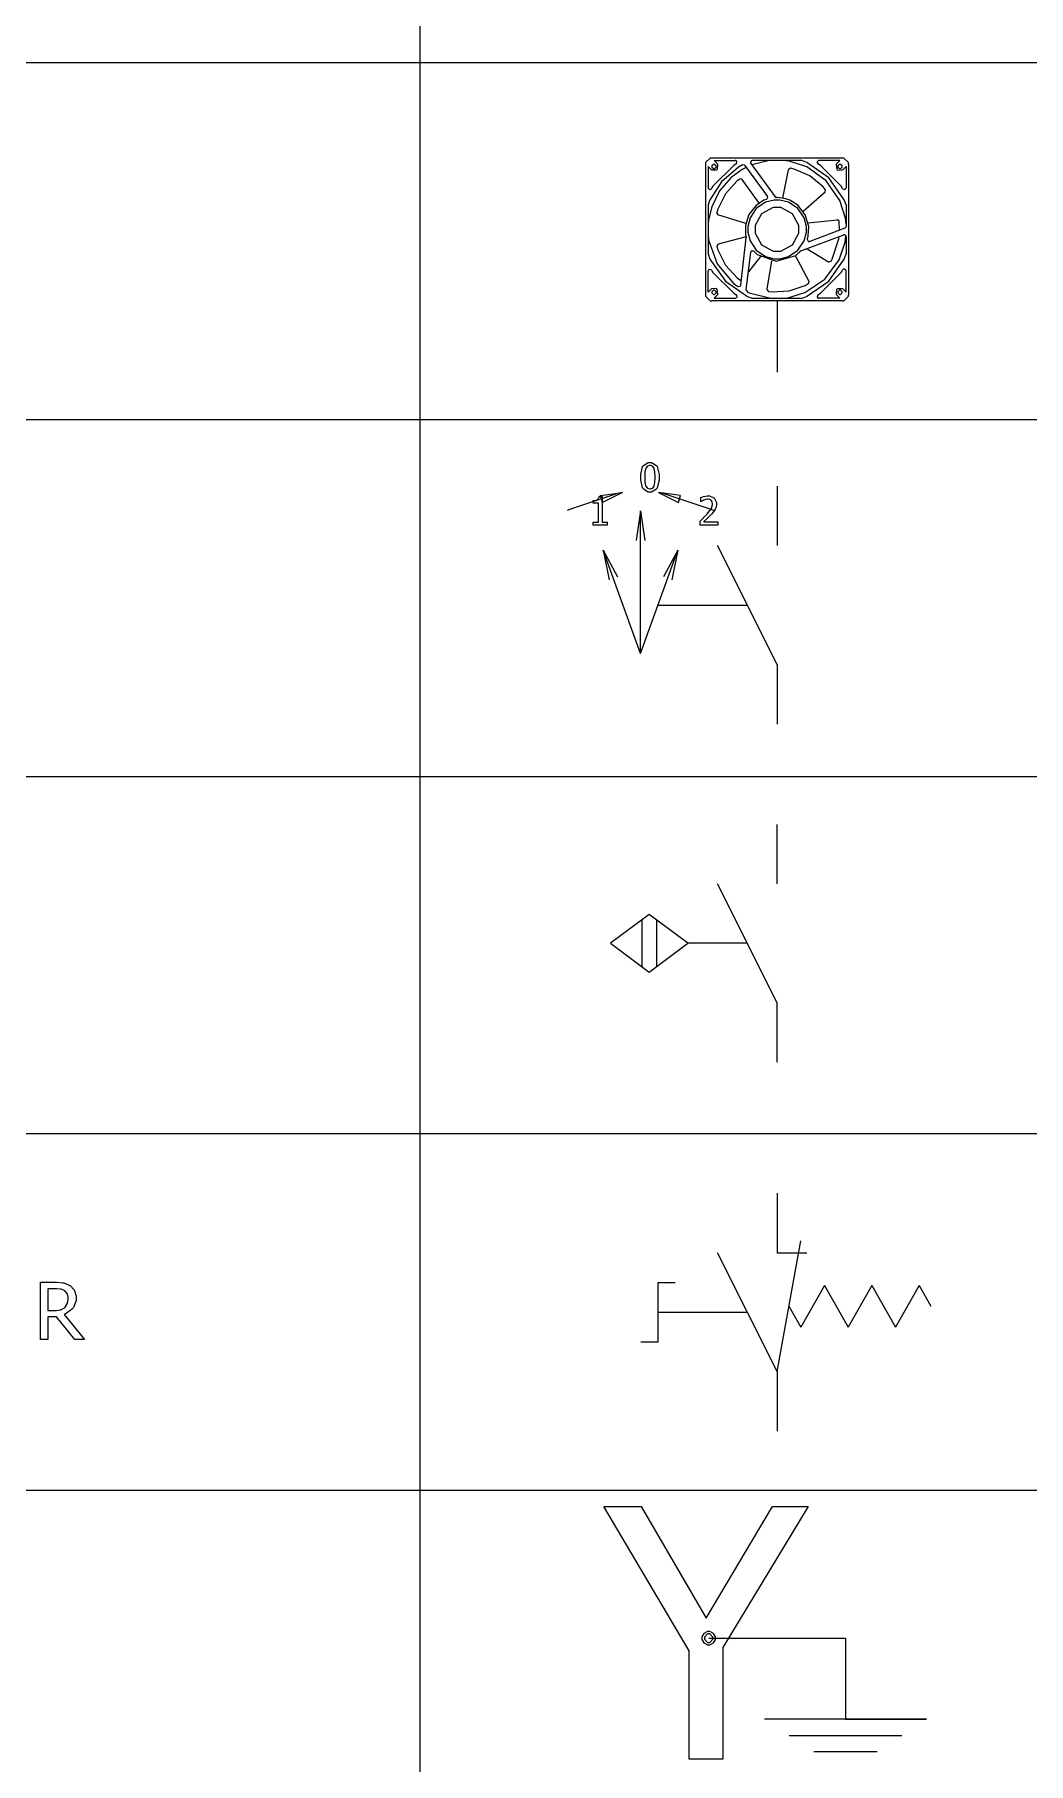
# Model space of a CAD drawing. Header units: millimetres. Extents: x 1974 to 2560, y 1429 to 1567.
# Drawn here: x 2498.89 to 2501.83, y 1517.42 to 1522.53 of the extents above; entities that cross this region are included whole.
import ezdxf

# ---------------------------------------------------------------- set-up
doc = ezdxf.new("R2010")
doc.units = ezdxf.units.MM
doc.layers.add('TEXTO', color=4, linetype='Continuous')

msp = doc.modelspace()

# ---------------------------------------------------------------- linework, layer by layer
at = {"layer": 'TEXTO', "color": 0}
for p, q in [((2500.0328, 1531.9544), (2500.0328, 1515.0586)), ((2507.7976, 1522.4505), (2478.9131, 1522.4505)), ((2500.891, 1522.1687), (2500.8776, 1522.1553)), ((2500.891, 1522.1687), (2500.8776, 1522.1553)), ((2500.8776, 1522.1553), (2500.8776, 1522.1508)), ((2500.8776, 1522.1553), (2500.8776, 1522.1508)), ((2500.8776, 1522.1508), (2500.8776, 1521.7645)), ((2500.8848, 1522.1439), (2500.8848, 1522.0811)), ((2500.8848, 1522.1439), (2500.8937, 1522.1351)), ((2500.8956, 1522.1687), (2500.891, 1522.1687)), ((2500.8956, 1522.1687), (2500.891, 1522.1687)), ((2501.282, 1522.1687), (2500.8956, 1522.1687)), ((2500.9011, 1522.1502), (2500.8964, 1522.1455)), ((2500.9011, 1522.1502), (2500.8964, 1522.1455)), ((2500.8964, 1522.1455), (2500.8964, 1522.1439)), ((2500.8964, 1522.1455), (2500.8964, 1522.1439)), ((2500.8964, 1522.1439), (2500.8964, 1522.1424)), ((2500.8964, 1522.1439), (2500.8964, 1522.1424)), ((2500.8964, 1522.1424), (2500.9011, 1522.1377)), ((2500.8964, 1522.1424), (2500.9011, 1522.1377)), ((2500.9605, 1522.147), (2500.8993, 1522.0859)), ((2500.9027, 1522.1502), (2500.9011, 1522.1502)), ((2500.9027, 1522.1502), (2500.9011, 1522.1502)), ((2500.9027, 1522.1616), (2500.9651, 1522.1616)), ((2500.9027, 1522.1616), (2500.9131, 1522.1513)), ((2500.9042, 1522.1502), (2500.9027, 1522.1502)), ((2500.9042, 1522.1502), (2500.9027, 1522.1502)), ((2500.909, 1522.1455), (2500.9042, 1522.1502)), ((2500.909, 1522.1455), (2500.9042, 1522.1502)), ((2500.9042, 1522.1377), (2500.909, 1522.1424)), ((2500.9042, 1522.1377), (2500.909, 1522.1424)), ((2500.909, 1522.1439), (2500.909, 1522.1455)), ((2500.909, 1522.1439), (2500.909, 1522.1455)), ((2500.909, 1522.1424), (2500.909, 1522.1439)), ((2500.909, 1522.1439), (2500.909, 1522.1439)), ((2500.909, 1522.1424), (2500.909, 1522.1439)), ((2500.909, 1522.1439), (2500.909, 1522.1439)), ((2500.9126, 1522.136), (2500.9139, 1522.15)), ((2500.9139, 1522.15), (2500.9131, 1522.1513)), ((2500.9746, 1522.1423), (2500.9246, 1522.0989)), ((2500.968, 1522.1516), (2500.9605, 1522.147)), ((2500.9661, 1522.1616), (2500.9651, 1522.1616)), ((2500.9693, 1522.1595), (2500.9661, 1522.1616)), ((2500.968, 1522.1516), (2500.9685, 1522.152)), ((2500.9685, 1522.152), (2500.97, 1522.1585)), ((2500.9696, 1522.1591), (2500.9693, 1522.1595)), ((2500.97, 1522.1585), (2500.9696, 1522.1591)), ((2500.9864, 1522.1486), (2500.9746, 1522.1423)), ((2500.987, 1522.149), (2500.9864, 1522.1486)), ((2500.9929, 1522.1475), (2500.987, 1522.149)), ((2500.9933, 1522.147), (2500.9929, 1522.1475)), ((2500.9933, 1522.147), (2501.0603, 1522.0549)), ((2501.0126, 1522.1605), (2501.0099, 1522.1546)), ((2501.0099, 1522.1546), (2501.0101, 1522.1539)), ((2501.0101, 1522.1539), (2501.0101, 1522.1537)), ((2501.0101, 1522.1537), (2501.0108, 1522.1526)), ((2501.0108, 1522.1526), (2501.0108, 1522.1525)), ((2501.0108, 1522.1525), (2501.0829, 1522.0541)), ((2501.0134, 1522.1608), (2501.0126, 1522.1605)), ((2501.0136, 1522.1608), (2501.0134, 1522.1608)), ((2501.0154, 1522.1616), (2501.0136, 1522.1608)), ((2501.0186, 1522.1501), (2501.014, 1522.1482)), ((2501.0156, 1522.1616), (2501.0154, 1522.1616)), ((2501.1619, 1522.1616), (2501.0156, 1522.1616)), ((2501.066, 1522.1612), (2501.0186, 1522.1501)), ((2501.0708, 1522.1616), (2501.066, 1522.1612)), ((2501.1245, 1522.1601), (2501.1067, 1522.1616)), ((2501.1768, 1522.1425), (2501.1245, 1522.1601)), ((2501.1771, 1522.1562), (2501.1619, 1522.1616)), ((2501.2344, 1522.1015), (2501.1768, 1522.1425)), ((2501.242, 1522.1107), (2501.1771, 1522.1562)), ((2501.2111, 1522.1616), (2501.2071, 1522.1575)), ((2501.2071, 1522.1575), (2501.2071, 1522.1562)), ((2501.2071, 1522.1562), (2501.2071, 1522.1551)), ((2501.2071, 1522.1551), (2501.2092, 1522.1519)), ((2501.2092, 1522.1519), (2501.2097, 1522.1516)), ((2501.217, 1522.147), (2501.2097, 1522.1516)), ((2501.2125, 1522.1616), (2501.2111, 1522.1616)), ((2501.2748, 1522.1616), (2501.2125, 1522.1616)), ((2501.2782, 1522.0859), (2501.217, 1522.147)), ((2501.2646, 1522.1513), (2501.2634, 1522.1498)), ((2501.2634, 1522.1498), (2501.266, 1522.1347)), ((2501.2748, 1522.1616), (2501.2646, 1522.1513)), ((2501.2732, 1522.1502), (2501.2685, 1522.1455)), ((2501.2685, 1522.1455), (2501.2685, 1522.1439)), ((2501.2685, 1522.1439), (2501.2685, 1522.1424)), ((2501.2685, 1522.1424), (2501.2732, 1522.1377)), ((2501.2748, 1522.1502), (2501.2732, 1522.1502)), ((2501.2764, 1522.1502), (2501.2748, 1522.1502)), ((2501.281, 1522.1455), (2501.2764, 1522.1502)), ((2501.2764, 1522.1377), (2501.281, 1522.1424)), ((2501.281, 1522.1439), (2501.281, 1522.1455)), ((2501.281, 1522.1424), (2501.281, 1522.1439)), ((2501.281, 1522.1439), (2501.281, 1522.1439)), ((2501.2865, 1522.1687), (2501.282, 1522.1687)), ((2501.2927, 1522.1439), (2501.2839, 1522.1351)), ((2501.2998, 1522.1553), (2501.2865, 1522.1687)), ((2501.2927, 1522.1439), (2501.2927, 1522.0811)), ((2501.2998, 1522.1508), (2501.2998, 1522.1553)), ((2501.2998, 1522.1508), (2501.2998, 1521.7645)), ((2500.9246, 1522.0989), (2500.8893, 1522.0431)), ((2500.8937, 1522.1351), (2500.8948, 1522.1339)), ((2500.8948, 1522.1339), (2500.9102, 1522.1337)), ((2500.9011, 1522.1377), (2500.9027, 1522.1377)), ((2500.9011, 1522.1377), (2500.9027, 1522.1377)), ((2500.9027, 1522.1377), (2500.9042, 1522.1377)), ((2500.9027, 1522.1377), (2500.9042, 1522.1377)), ((2500.9102, 1522.1337), (2500.9115, 1522.1349)), ((2500.9115, 1522.1349), (2500.9126, 1522.136)), ((2500.9535, 1522.1113), (2500.919, 1522.0718)), ((2500.9701, 1522.1004), (2500.9362, 1522.0628)), ((2500.9859, 1522.1351), (2500.9535, 1522.1113)), ((2500.9784, 1522.1065), (2500.9701, 1522.1004)), ((2500.9785, 1522.1066), (2500.9784, 1522.1065)), ((2500.9784, 1522.1065), (2500.9784, 1522.1065)), ((2500.979, 1522.107), (2500.9785, 1522.1066)), ((2500.9785, 1522.1066), (2500.9785, 1522.1066)), ((2500.9854, 1522.106), (2500.979, 1522.107)), ((2500.9859, 1522.1054), (2500.9854, 1522.106)), ((2500.9977, 1522.141), (2500.9859, 1522.1351)), ((2501.0358, 1522.0356), (2500.9859, 1522.1054)), ((2501.1055, 1522.0504), (2501.1226, 1522.1344)), ((2501.1227, 1522.1353), (2501.1226, 1522.1346)), ((2501.1226, 1522.1346), (2501.1226, 1522.1346)), ((2501.1226, 1522.1346), (2501.1226, 1522.1344)), ((2501.1226, 1522.1344), (2501.1226, 1522.1344)), ((2501.1283, 1522.1388), (2501.1227, 1522.1353)), ((2501.129, 1522.1386), (2501.1283, 1522.1388)), ((2501.139, 1522.1364), (2501.129, 1522.1386)), ((2501.1854, 1522.1159), (2501.139, 1522.1364)), ((2501.2248, 1522.084), (2501.1854, 1522.1159)), ((2501.2746, 1522.0433), (2501.2344, 1522.1015)), ((2501.2872, 1522.0457), (2501.242, 1522.1107)), ((2501.266, 1522.1347), (2501.2675, 1522.1337)), ((2501.2675, 1522.1337), (2501.2687, 1522.1328)), ((2501.2687, 1522.1328), (2501.2828, 1522.1341)), ((2501.2732, 1522.1377), (2501.2748, 1522.1377)), ((2501.2748, 1522.1377), (2501.2764, 1522.1377)), ((2501.2828, 1522.1341), (2501.2839, 1522.1351)), ((2500.8848, 1522.0811), (2500.8848, 1522.0798)), ((2500.8848, 1522.0798), (2500.8888, 1522.0758)), ((2500.8893, 1522.0431), (2500.8848, 1522.0304)), ((2500.8888, 1522.0758), (2500.8902, 1522.0758)), ((2500.8902, 1522.0758), (2500.8912, 1522.0758)), ((2500.8912, 1522.0758), (2500.8945, 1522.078)), ((2500.8945, 1522.078), (2500.8948, 1522.0784)), ((2500.8993, 1522.0859), (2500.8948, 1522.0784)), ((2500.919, 1522.0718), (2500.8956, 1522.025)), ((2500.9362, 1522.0628), (2500.9132, 1522.0176)), ((2501.0495, 1522.0438), (2501.027, 1522.029)), ((2501.0577, 1522.0466), (2501.0495, 1522.0438)), ((2501.0802, 1522.0447), (2501.0549, 1522.0379)), ((2501.0577, 1522.0466), (2501.0584, 1522.0469)), ((2501.0584, 1522.0469), (2501.0612, 1522.0528)), ((2501.0603, 1522.0548), (2501.0603, 1522.0549)), ((2501.0609, 1522.0538), (2501.0603, 1522.0548)), ((2501.061, 1522.0535), (2501.0609, 1522.0538)), ((2501.0612, 1522.0528), (2501.061, 1522.0535)), ((2501.0888, 1522.0447), (2501.0802, 1522.0447)), ((2501.0829, 1522.0541), (2501.0831, 1522.0538)), ((2501.0831, 1522.0538), (2501.0863, 1522.0519)), ((2501.0863, 1522.0519), (2501.0874, 1522.0519)), ((2501.0899, 1522.052), (2501.0874, 1522.0519)), ((2501.0972, 1522.0447), (2501.0888, 1522.0447)), ((2501.115, 1522.0482), (2501.0899, 1522.052)), ((2501.1225, 1522.0379), (2501.0972, 1522.0447)), ((2501.1174, 1522.0474), (2501.115, 1522.0482)), ((2501.1261, 1522.0447), (2501.1174, 1522.0474)), ((2501.1501, 1522.0293), (2501.1261, 1522.0447)), ((2501.1659, 1522.0118), (2501.2307, 1522.0686)), ((2501.2313, 1522.076), (2501.2248, 1522.084)), ((2501.2307, 1522.0686), (2501.2312, 1522.069)), ((2501.2312, 1522.069), (2501.2318, 1522.0756)), ((2501.2318, 1522.0756), (2501.2313, 1522.076)), ((2501.2913, 1521.9907), (2501.2746, 1522.0433)), ((2501.2828, 1522.0784), (2501.2782, 1522.0859)), ((2501.2828, 1522.0784), (2501.2832, 1522.0778)), ((2501.2832, 1522.0778), (2501.2895, 1522.0762)), ((2501.2927, 1522.0304), (2501.2872, 1522.0457)), ((2501.2895, 1522.0762), (2501.2902, 1522.0766)), ((2501.2902, 1522.0766), (2501.2905, 1522.0769)), ((2501.2905, 1522.0769), (2501.2927, 1522.0801)), ((2501.2927, 1522.0801), (2501.2927, 1522.0811)), ((2500.8848, 1522.0304), (2500.8848, 1521.8854)), ((2500.8956, 1522.025), (2500.8858, 1521.986)), ((2500.9105, 1522.0077), (2500.9102, 1522.0071)), ((2500.9102, 1522.0071), (2500.9133, 1522.0014)), ((2500.9132, 1522.0176), (2500.9105, 1522.0077)), ((2500.9133, 1522.0014), (2500.914, 1522.0012)), ((2500.9964, 1521.9757), (2500.914, 1522.0012)), ((2501.0057, 1522.0022), (2500.9953, 1521.9696)), ((2501.0088, 1521.9917), (2501.002, 1521.9664)), ((2501.027, 1522.029), (2501.0057, 1522.0022)), ((2501.0274, 1522.0193), (2501.0088, 1521.9917)), ((2501.0431, 1522.0036), (2501.0242, 1521.9693)), ((2501.0549, 1522.0379), (2501.0274, 1522.0193)), ((2501.0773, 1522.0225), (2501.0431, 1522.0036)), ((2501.0888, 1522.0225), (2501.0773, 1522.0225)), ((2501.1001, 1522.0225), (2501.0888, 1522.0225)), ((2501.1345, 1522.0036), (2501.1001, 1522.0225)), ((2501.1501, 1522.0193), (2501.1225, 1522.0379)), ((2501.1534, 1521.9693), (2501.1345, 1522.0036)), ((2501.1723, 1522.001), (2501.1501, 1522.0293)), ((2501.1687, 1521.9917), (2501.1501, 1522.0193)), ((2501.1756, 1521.9664), (2501.1687, 1521.9917)), ((2501.1825, 1521.9663), (2501.1723, 1522.001)), ((2501.2927, 1521.9728), (2501.2913, 1521.9907)), ((2501.2927, 1522.0304), (2501.2927, 1521.9663)), ((2500.8858, 1521.986), (2500.8848, 1521.9728)), ((2500.8848, 1521.9429), (2500.8859, 1521.9274)), ((2500.9953, 1521.9696), (2500.9954, 1521.9427)), ((2500.9954, 1521.9427), (2500.9977, 1521.9343)), ((2501.002, 1521.9664), (2501.002, 1521.9579)), ((2501.002, 1521.9579), (2501.002, 1521.9494)), ((2501.002, 1521.9494), (2501.0088, 1521.9241)), ((2501.0242, 1521.9693), (2501.0242, 1521.9579)), ((2501.0242, 1521.9579), (2501.0242, 1521.9465)), ((2501.0242, 1521.9465), (2501.0431, 1521.9122)), ((2501.1345, 1521.9122), (2501.1534, 1521.9465)), ((2501.1534, 1521.9579), (2501.1534, 1521.9693)), ((2501.1534, 1521.9465), (2501.1534, 1521.9579)), ((2501.1534, 1521.9579), (2501.1534, 1521.9579)), ((2501.2855, 1521.9412), (2501.1578, 1521.8932)), ((2501.1687, 1521.9241), (2501.1756, 1521.9494)), ((2501.1756, 1521.9579), (2501.1756, 1521.9664)), ((2501.1756, 1521.9494), (2501.1756, 1521.9579)), ((2501.1756, 1521.9579), (2501.1756, 1521.9579)), ((2501.1784, 1521.9291), (2501.1811, 1521.9379)), ((2501.1807, 1521.9775), (2501.2666, 1521.9863)), ((2501.1811, 1521.9379), (2501.1825, 1521.9663)), ((2501.2892, 1521.9612), (2501.1854, 1521.9225)), ((2501.2672, 1521.9864), (2501.2666, 1521.9863)), ((2501.2723, 1521.9824), (2501.2672, 1521.9864)), ((2501.2724, 1521.9817), (2501.2723, 1521.9824)), ((2501.2727, 1521.9796), (2501.2724, 1521.9817)), ((2501.2739, 1521.9578), (2501.2727, 1521.9796)), ((2501.2739, 1521.9555), (2501.2739, 1521.9578)), ((2501.2856, 1521.9413), (2501.2855, 1521.9412)), ((2501.2869, 1521.9415), (2501.2856, 1521.9413)), ((2501.2873, 1521.9415), (2501.2869, 1521.9415)), ((2501.2886, 1521.9415), (2501.2873, 1521.9415)), ((2501.2927, 1521.9375), (2501.2886, 1521.9415)), ((2501.2892, 1521.9612), (2501.2897, 1521.9615)), ((2501.2897, 1521.9615), (2501.2927, 1521.9652)), ((2501.2905, 1521.9203), (2501.2923, 1521.9382)), ((2501.2927, 1521.9652), (2501.2927, 1521.9663)), ((2501.2927, 1521.9362), (2501.2927, 1521.9375)), ((2500.8848, 1521.8854), (2500.8902, 1521.8701)), ((2500.8859, 1521.9274), (2500.9115, 1521.8559)), ((2500.9138, 1521.9134), (2500.9105, 1521.9078)), ((2500.9105, 1521.9078), (2500.9107, 1521.907)), ((2500.9107, 1521.907), (2500.9107, 1521.907)), ((2500.9107, 1521.907), (2500.9107, 1521.907)), ((2500.9107, 1521.907), (2500.9107, 1521.907)), ((2500.9107, 1521.907), (2500.9136, 1521.8971)), ((2500.9136, 1521.8971), (2500.9367, 1521.8521)), ((2500.9145, 1521.9137), (2500.9138, 1521.9134)), ((2500.9973, 1521.9357), (2500.9145, 1521.9137)), ((2500.9816, 1521.793), (2500.9978, 1521.9324)), ((2500.9977, 1521.9342), (2500.9977, 1521.9343)), ((2500.9978, 1521.9325), (2500.9977, 1521.9342)), ((2500.9977, 1521.7789), (2501.0113, 1521.8901)), ((2500.9978, 1521.9324), (2500.9978, 1521.9325)), ((2501.0088, 1521.9241), (2501.0274, 1521.8965)), ((2501.0126, 1521.8932), (2501.0113, 1521.8905)), ((2501.0113, 1521.8905), (2501.0113, 1521.8901)), ((2501.0129, 1521.8934), (2501.0126, 1521.8932)), ((2501.0134, 1521.8939), (2501.0129, 1521.8934)), ((2501.02, 1521.8937), (2501.0134, 1521.8939)), ((2501.0206, 1521.8932), (2501.02, 1521.8937)), ((2501.0206, 1521.8932), (2501.0295, 1521.8837)), ((2501.0274, 1521.8965), (2501.0549, 1521.878)), ((2501.0431, 1521.9122), (2501.0773, 1521.8932)), ((2501.0773, 1521.8932), (2501.0888, 1521.8932)), ((2501.0888, 1521.8932), (2501.1001, 1521.8932)), ((2501.1001, 1521.8932), (2501.1345, 1521.9122)), ((2501.1225, 1521.878), (2501.1501, 1521.8965)), ((2501.144, 1521.8806), (2501.1535, 1521.8896)), ((2501.1501, 1521.8965), (2501.1687, 1521.9241)), ((2501.1535, 1521.8896), (2501.1536, 1521.8898)), ((2501.1536, 1521.8898), (2501.1557, 1521.8917)), ((2501.1557, 1521.8917), (2501.1559, 1521.8919)), ((2501.156, 1521.8921), (2501.1559, 1521.8919)), ((2501.1576, 1521.8932), (2501.156, 1521.8921)), ((2501.1578, 1521.8932), (2501.1576, 1521.8932)), ((2501.1784, 1521.9291), (2501.1781, 1521.9285)), ((2501.1781, 1521.9285), (2501.181, 1521.9227)), ((2501.1781, 1521.9008), (2501.2411, 1521.8623)), ((2501.181, 1521.9227), (2501.1818, 1521.9224)), ((2501.1818, 1521.9224), (2501.1821, 1521.9224)), ((2501.1821, 1521.9224), (2501.1851, 1521.9224)), ((2501.1851, 1521.9224), (2501.1854, 1521.9225)), ((2501.2517, 1521.8697), (2501.2719, 1521.93)), ((2501.2719, 1521.93), (2501.2727, 1521.9363)), ((2501.2723, 1521.8678), (2501.2905, 1521.9203)), ((2501.2872, 1521.8701), (2501.2927, 1521.8854)), ((2501.2927, 1521.9362), (2501.2927, 1521.8854)), ((2500.8869, 1521.8389), (2500.8848, 1521.8357)), ((2500.8848, 1521.8357), (2500.8848, 1521.8346)), ((2500.8848, 1521.7718), (2500.8848, 1521.8346)), ((2500.8874, 1521.8391), (2500.8869, 1521.8389)), ((2500.8879, 1521.8395), (2500.8874, 1521.8391)), ((2500.8943, 1521.838), (2500.8879, 1521.8395)), ((2500.8902, 1521.8701), (2500.9359, 1521.8046)), ((2500.8948, 1521.8374), (2500.8943, 1521.838)), ((2500.8948, 1521.8374), (2500.8993, 1521.83)), ((2500.9115, 1521.8559), (2500.9604, 1521.7979)), ((2500.9367, 1521.8521), (2500.9709, 1521.8147)), ((2501.0395, 1521.8778), (2501.0042, 1521.8323)), ((2501.0295, 1521.8837), (2501.0862, 1521.8639)), ((2501.0549, 1521.878), (2501.0802, 1521.8711)), ((2501.0722, 1521.8652), (2501.0589, 1521.7807)), ((2501.0802, 1521.8711), (2501.0888, 1521.8711)), ((2501.0862, 1521.8639), (2501.144, 1521.8806)), ((2501.0888, 1521.8711), (2501.0972, 1521.8711)), ((2501.0972, 1521.8711), (2501.1225, 1521.878)), ((2501.1422, 1521.8804), (2501.1832, 1521.8046)), ((2501.2303, 1521.8104), (2501.2723, 1521.8678)), ((2501.2411, 1521.8623), (2501.2416, 1521.8619)), ((2501.2415, 1521.8046), (2501.2872, 1521.8701)), ((2501.2416, 1521.8619), (2501.248, 1521.8635)), ((2501.248, 1521.8635), (2501.2484, 1521.8641)), ((2501.2484, 1521.8642), (2501.2517, 1521.8697)), ((2501.2484, 1521.8641), (2501.2484, 1521.8642)), ((2501.2484, 1521.8642), (2501.2484, 1521.8642)), ((2501.2484, 1521.8641), (2501.2484, 1521.8641)), ((2501.2782, 1521.83), (2501.2828, 1521.8374)), ((2501.2829, 1521.8378), (2501.2828, 1521.8374)), ((2501.2862, 1521.8399), (2501.2829, 1521.8378)), ((2501.2873, 1521.8399), (2501.2862, 1521.8399)), ((2501.2886, 1521.8399), (2501.2873, 1521.8399)), ((2501.2927, 1521.8359), (2501.2886, 1521.8399)), ((2501.2927, 1521.8346), (2501.2927, 1521.8359)), ((2501.2927, 1521.7718), (2501.2927, 1521.8346)), ((2500.9088, 1521.7831), (2500.8948, 1521.7818)), ((2500.8993, 1521.83), (2500.9605, 1521.7688)), ((2500.91, 1521.7821), (2500.9088, 1521.7831)), ((2500.9359, 1521.8046), (2501.0016, 1521.7591)), ((2500.9604, 1521.7979), (2500.9733, 1521.789)), ((2500.9709, 1521.8147), (2500.9792, 1521.8085)), ((2500.9733, 1521.7892), (2500.9739, 1521.7888)), ((2500.9739, 1521.7888), (2500.9803, 1521.79)), ((2500.9792, 1521.8085), (2500.9795, 1521.8084)), ((2500.9795, 1521.8084), (2500.983, 1521.8076)), ((2500.9803, 1521.79), (2500.9808, 1521.7905)), ((2500.9808, 1521.7905), (2500.9809, 1521.7907)), ((2500.9809, 1521.7907), (2500.9816, 1521.7928)), ((2500.9816, 1521.7928), (2500.9816, 1521.793)), ((2500.983, 1521.8076), (2500.9834, 1521.8076)), ((2501.1242, 1521.7762), (2501.1722, 1521.7923)), ((2501.1712, 1521.7707), (2501.2303, 1521.8104)), ((2501.1722, 1521.7923), (2501.1811, 1521.7974)), ((2501.176, 1521.7591), (2501.2415, 1521.8046)), ((2501.1811, 1521.7974), (2501.1817, 1521.7977)), ((2501.1817, 1521.7977), (2501.1835, 1521.804)), ((2501.1835, 1521.804), (2501.1832, 1521.8046)), ((2501.217, 1521.7688), (2501.2782, 1521.83)), ((2500.8776, 1521.7645), (2500.8776, 1521.76)), ((2500.8776, 1521.7645), (2500.8776, 1521.76)), ((2500.8776, 1521.76), (2500.891, 1521.7466)), ((2500.8776, 1521.76), (2500.891, 1521.7466)), ((2500.8848, 1521.7718), (2500.8937, 1521.7807)), ((2500.891, 1521.7466), (2500.8956, 1521.7466)), ((2500.891, 1521.7466), (2500.8956, 1521.7466)), ((2500.8948, 1521.7818), (2500.8937, 1521.7807)), ((2501.282, 1521.7466), (2500.8956, 1521.7466)), ((2500.9011, 1521.7781), (2500.8964, 1521.7735)), ((2500.9011, 1521.7781), (2500.8964, 1521.7735)), ((2500.9011, 1521.7781), (2500.8964, 1521.7735)), ((2500.8964, 1521.7735), (2500.8964, 1521.7718)), ((2500.8964, 1521.7735), (2500.8964, 1521.7718)), ((2500.8964, 1521.7735), (2500.8964, 1521.7718)), ((2500.8964, 1521.7718), (2500.8964, 1521.7703)), ((2500.8964, 1521.7718), (2500.8964, 1521.7703)), ((2500.8964, 1521.7718), (2500.8964, 1521.7703)), ((2500.8964, 1521.7703), (2500.9011, 1521.7656)), ((2500.8964, 1521.7703), (2500.9011, 1521.7656)), ((2500.8964, 1521.7703), (2500.9011, 1521.7656)), ((2500.9027, 1521.7781), (2500.9011, 1521.7781)), ((2500.9027, 1521.7781), (2500.9011, 1521.7781)), ((2500.9027, 1521.7781), (2500.9011, 1521.7781)), ((2500.9011, 1521.7656), (2500.9027, 1521.7656)), ((2500.9011, 1521.7656), (2500.9027, 1521.7656)), ((2500.9011, 1521.7656), (2500.9027, 1521.7656)), ((2500.9042, 1521.7781), (2500.9027, 1521.7781)), ((2500.9042, 1521.7781), (2500.9027, 1521.7781)), ((2500.9042, 1521.7781), (2500.9027, 1521.7781)), ((2500.9027, 1521.7656), (2500.9042, 1521.7656)), ((2500.9027, 1521.7656), (2500.9042, 1521.7656)), ((2500.9027, 1521.7656), (2500.9042, 1521.7656)), ((2500.9027, 1521.7541), (2500.9131, 1521.7645)), ((2500.9027, 1521.7541), (2500.9651, 1521.7541)), ((2500.909, 1521.7735), (2500.9042, 1521.7781)), ((2500.909, 1521.7735), (2500.9042, 1521.7781)), ((2500.909, 1521.7735), (2500.9042, 1521.7781)), ((2500.9042, 1521.7656), (2500.909, 1521.7703)), ((2500.9042, 1521.7656), (2500.909, 1521.7703)), ((2500.9042, 1521.7656), (2500.909, 1521.7703)), ((2500.909, 1521.7718), (2500.909, 1521.7735)), ((2500.909, 1521.7718), (2500.909, 1521.7735)), ((2500.909, 1521.7718), (2500.909, 1521.7735)), ((2500.909, 1521.7703), (2500.909, 1521.7718)), ((2500.909, 1521.7718), (2500.909, 1521.7718)), ((2500.909, 1521.7703), (2500.909, 1521.7718)), ((2500.909, 1521.7718), (2500.909, 1521.7718)), ((2500.909, 1521.7703), (2500.909, 1521.7718)), ((2500.909, 1521.7718), (2500.909, 1521.7718)), ((2500.9114, 1521.7811), (2500.91, 1521.7821)), ((2500.914, 1521.7659), (2500.9114, 1521.7811)), ((2500.9131, 1521.7645), (2500.914, 1521.7659)), ((2500.9605, 1521.7688), (2500.968, 1521.7641)), ((2500.9651, 1521.7541), (2500.9664, 1521.7541)), ((2500.9664, 1521.7541), (2500.9705, 1521.7582)), ((2500.9684, 1521.7639), (2500.968, 1521.7641)), ((2500.9705, 1521.7607), (2500.9684, 1521.7639)), ((2500.9705, 1521.7596), (2500.9705, 1521.7607)), ((2500.9705, 1521.7582), (2500.9705, 1521.7596)), ((2500.9977, 1521.7789), (2500.9975, 1521.7783)), ((2500.9975, 1521.7783), (2501.0001, 1521.7736)), ((2501.0001, 1521.7736), (2501.0006, 1521.7733)), ((2501.0006, 1521.7733), (2501.0067, 1521.7705)), ((2501.0016, 1521.7591), (2501.017, 1521.7536)), ((2501.0067, 1521.7705), (2501.0708, 1521.7541)), ((2501.1606, 1521.7536), (2501.017, 1521.7536)), ((2501.0589, 1521.7807), (2501.0586, 1521.78)), ((2501.0586, 1521.78), (2501.0625, 1521.7746)), ((2501.0625, 1521.7746), (2501.0634, 1521.7744)), ((2501.0634, 1521.7744), (2501.0634, 1521.7744)), ((2501.0634, 1521.7744), (2501.0634, 1521.7744)), ((2501.0634, 1521.7744), (2501.0634, 1521.7744)), ((2501.0634, 1521.7744), (2501.0735, 1521.7731)), ((2501.0708, 1521.7541), (2501.0775, 1521.7536)), ((2501.0735, 1521.7731), (2501.1242, 1521.7762)), ((2501.0888, 1521.7466), (2501.0888, 1521.5354)), ((2501.1, 1521.7536), (2501.118, 1521.7548)), ((2501.118, 1521.7548), (2501.1712, 1521.7707)), ((2501.1606, 1521.7536), (2501.176, 1521.7591)), ((2501.209, 1521.7638), (2501.2075, 1521.7574)), ((2501.2075, 1521.7574), (2501.2079, 1521.7567)), ((2501.2079, 1521.7567), (2501.2081, 1521.7562)), ((2501.2081, 1521.7562), (2501.2113, 1521.7541)), ((2501.2097, 1521.7641), (2501.209, 1521.7638)), ((2501.2097, 1521.7641), (2501.217, 1521.7688)), ((2501.2113, 1521.7541), (2501.2125, 1521.7541)), ((2501.2748, 1521.7541), (2501.2125, 1521.7541)), ((2501.2648, 1521.7799), (2501.2636, 1521.7658)), ((2501.2636, 1521.7658), (2501.2646, 1521.7645)), ((2501.2748, 1521.7541), (2501.2646, 1521.7645)), ((2501.266, 1521.781), (2501.2648, 1521.7799)), ((2501.2672, 1521.7821), (2501.266, 1521.781)), ((2501.2827, 1521.7819), (2501.2672, 1521.7821)), ((2501.2732, 1521.7781), (2501.2685, 1521.7735)), ((2501.2732, 1521.7781), (2501.2685, 1521.7735)), ((2501.2685, 1521.7735), (2501.2685, 1521.7718)), ((2501.2685, 1521.7735), (2501.2685, 1521.7718)), ((2501.2685, 1521.7718), (2501.2685, 1521.7703)), ((2501.2685, 1521.7718), (2501.2685, 1521.7703)), ((2501.2685, 1521.7703), (2501.2732, 1521.7656)), ((2501.2685, 1521.7703), (2501.2732, 1521.7656)), ((2501.2748, 1521.7781), (2501.2732, 1521.7781)), ((2501.2748, 1521.7781), (2501.2732, 1521.7781)), ((2501.2732, 1521.7656), (2501.2748, 1521.7656)), ((2501.2732, 1521.7656), (2501.2748, 1521.7656)), ((2501.2764, 1521.7781), (2501.2748, 1521.7781)), ((2501.2764, 1521.7781), (2501.2748, 1521.7781)), ((2501.2748, 1521.7656), (2501.2764, 1521.7656)), ((2501.2748, 1521.7656), (2501.2764, 1521.7656)), ((2501.281, 1521.7735), (2501.2764, 1521.7781)), ((2501.281, 1521.7735), (2501.2764, 1521.7781)), ((2501.2764, 1521.7656), (2501.281, 1521.7703)), ((2501.2764, 1521.7656), (2501.281, 1521.7703)), ((2501.281, 1521.7718), (2501.281, 1521.7735)), ((2501.281, 1521.7718), (2501.281, 1521.7735)), ((2501.281, 1521.7703), (2501.281, 1521.7718)), ((2501.281, 1521.7718), (2501.281, 1521.7718)), ((2501.281, 1521.7703), (2501.281, 1521.7718)), ((2501.281, 1521.7718), (2501.281, 1521.7718)), ((2501.282, 1521.7466), (2501.2865, 1521.7466)), ((2501.2839, 1521.7807), (2501.2827, 1521.7819)), ((2501.2927, 1521.7718), (2501.2839, 1521.7807)), ((2501.2865, 1521.7466), (2501.2998, 1521.76)), ((2501.2998, 1521.76), (2501.2998, 1521.7645)), ((2507.7976, 1521.3945), (2478.9131, 1521.3945)), ((2500.6859, 1521.233), (2500.6913, 1521.2563)), ((2500.6859, 1521.2245), (2500.6859, 1521.233)), ((2500.6859, 1521.2168), (2500.6859, 1521.2245)), ((2500.6913, 1521.2563), (2500.6924, 1521.258)), ((2500.6924, 1521.258), (2500.6936, 1521.2598)), ((2500.6936, 1521.2598), (2500.708, 1521.2686)), ((2500.6979, 1521.2383), (2500.6974, 1521.228)), ((2500.6974, 1521.228), (2500.6974, 1521.2245)), ((2500.6974, 1521.2245), (2500.6974, 1521.2208)), ((2500.6974, 1521.2208), (2500.6978, 1521.2108)), ((2500.698, 1521.2394), (2500.6979, 1521.2383)), ((2500.6981, 1521.2406), (2500.698, 1521.2394)), ((2500.7, 1521.2496), (2500.6981, 1521.2406)), ((2500.7003, 1521.2503), (2500.7, 1521.2496)), ((2500.7006, 1521.2511), (2500.7003, 1521.2503)), ((2500.7046, 1521.2567), (2500.7006, 1521.2511)), ((2500.7052, 1521.257), (2500.7046, 1521.2567)), ((2500.7057, 1521.2573), (2500.7052, 1521.257)), ((2500.7109, 1521.2592), (2500.7057, 1521.2573)), ((2500.708, 1521.2686), (2500.7128, 1521.2686)), ((2500.7128, 1521.2592), (2500.7109, 1521.2592)), ((2500.7128, 1521.2686), (2500.7179, 1521.2686)), ((2500.7146, 1521.2592), (2500.7128, 1521.2592)), ((2500.7201, 1521.2573), (2500.7146, 1521.2592)), ((2500.7179, 1521.2686), (2500.7323, 1521.2594)), ((2500.7206, 1521.257), (2500.7201, 1521.2573)), ((2500.7211, 1521.2567), (2500.7206, 1521.257)), ((2500.725, 1521.2512), (2500.7211, 1521.2567)), ((2500.7252, 1521.2504), (2500.725, 1521.2512)), ((2500.7255, 1521.2498), (2500.7252, 1521.2504)), ((2500.7275, 1521.2408), (2500.7255, 1521.2498)), ((2500.7277, 1521.2398), (2500.7275, 1521.2408)), ((2500.7278, 1521.2387), (2500.7277, 1521.2398)), ((2500.7283, 1521.2285), (2500.7278, 1521.2387)), ((2500.7278, 1521.2106), (2500.7283, 1521.2211)), ((2500.7283, 1521.2247), (2500.7283, 1521.2285)), ((2500.7283, 1521.2211), (2500.7283, 1521.2247)), ((2500.7323, 1521.2594), (2500.7333, 1521.2576)), ((2500.7333, 1521.2576), (2500.7344, 1521.2559)), ((2500.7344, 1521.2559), (2500.7399, 1521.2325)), ((2500.7399, 1521.2325), (2500.7399, 1521.2247)), ((2500.7399, 1521.2247), (2500.7399, 1521.2163)), ((2500.7399, 1521.2247), (2500.7399, 1521.2247)), ((2500.6174, 1521.1761), (2500.4814, 1521.1314)), ((2500.5663, 1521.1702), (2500.6315, 1521.1792)), ((2500.5663, 1521.1702), (2500.6315, 1521.1792)), ((2500.5727, 1521.1495), (2500.5663, 1521.1702)), ((2500.5663, 1521.1702), (2500.5663, 1521.1702)), ((2500.5727, 1521.1495), (2500.5663, 1521.1702)), ((2500.5663, 1521.1702), (2500.5663, 1521.1702)), ((2500.6315, 1521.1792), (2500.5727, 1521.1495)), ((2500.6315, 1521.1792), (2500.5727, 1521.1495)), ((2500.6315, 1521.1792), (2500.6174, 1521.1761)), ((2500.6315, 1521.1792), (2500.6315, 1521.1792)), ((2500.6315, 1521.1792), (2500.6315, 1521.1792)), ((2500.6315, 1521.1792), (2500.6315, 1521.1792)), ((2500.6315, 1521.1792), (2500.6315, 1521.1792)), ((2500.6315, 1521.1792), (2500.6315, 1521.1792)), ((2500.6315, 1521.1792), (2500.6315, 1521.1792)), ((2500.6913, 1521.1933), (2500.6859, 1521.2168)), ((2500.6924, 1521.1915), (2500.6913, 1521.1933)), ((2500.6934, 1521.1897), (2500.6924, 1521.1915)), ((2500.7077, 1521.1806), (2500.6934, 1521.1897)), ((2500.6978, 1521.2108), (2500.6979, 1521.2097)), ((2500.6979, 1521.2097), (2500.698, 1521.2087)), ((2500.698, 1521.2087), (2500.7, 1521.1999)), ((2500.7, 1521.1999), (2500.7003, 1521.199)), ((2500.7003, 1521.199), (2500.7005, 1521.1984)), ((2500.7005, 1521.1984), (2500.7044, 1521.1928)), ((2500.7044, 1521.1928), (2500.705, 1521.1923)), ((2500.705, 1521.1923), (2500.7054, 1521.192)), ((2500.7054, 1521.192), (2500.711, 1521.19)), ((2500.7128, 1521.1806), (2500.7077, 1521.1806)), ((2500.711, 1521.19), (2500.7128, 1521.19)), ((2500.7128, 1521.19), (2500.7148, 1521.19)), ((2500.7176, 1521.1806), (2500.7128, 1521.1806)), ((2500.7148, 1521.19), (2500.72, 1521.192)), ((2500.7321, 1521.1895), (2500.7176, 1521.1806)), ((2500.72, 1521.192), (2500.7206, 1521.1923)), ((2500.7206, 1521.1923), (2500.7211, 1521.1926)), ((2500.7211, 1521.1926), (2500.7251, 1521.1983)), ((2500.7251, 1521.1983), (2500.7253, 1521.199)), ((2500.7253, 1521.199), (2500.7255, 1521.1997)), ((2500.7253, 1521.199), (2500.7253, 1521.199)), ((2500.7255, 1521.1997), (2500.7275, 1521.2085)), ((2500.7275, 1521.2085), (2500.7277, 1521.2095)), ((2500.7277, 1521.2095), (2500.7278, 1521.2106)), ((2500.7333, 1521.1913), (2500.7321, 1521.1895)), ((2500.7344, 1521.1931), (2500.7333, 1521.1913)), ((2500.7399, 1521.2163), (2500.7344, 1521.1931)), ((2500.8035, 1521.1702), (2500.7383, 1521.1792)), ((2500.7383, 1521.1792), (2500.7383, 1521.1792)), ((2500.7383, 1521.1792), (2500.7383, 1521.1792)), ((2500.7383, 1521.1792), (2500.7383, 1521.1792)), ((2500.7383, 1521.1792), (2500.797, 1521.1495)), ((2500.8035, 1521.1702), (2500.7383, 1521.1792)), ((2500.7383, 1521.1792), (2500.7383, 1521.1792)), ((2500.7383, 1521.1792), (2500.7383, 1521.1792)), ((2500.7383, 1521.1792), (2500.7383, 1521.1792)), ((2500.7383, 1521.1792), (2500.797, 1521.1495)), ((2500.7522, 1521.1761), (2500.7383, 1521.1792)), ((2500.8882, 1521.1314), (2500.7522, 1521.1761)), ((2500.797, 1521.1495), (2500.8035, 1521.1702)), ((2500.797, 1521.1495), (2500.8035, 1521.1702)), ((2500.8035, 1521.1702), (2500.8035, 1521.1702)), ((2500.8035, 1521.1702), (2500.8035, 1521.1702)), ((2501.0888, 1521.1983), (2501.0888, 1521.0223)), ((2500.4814, 1521.1314), (2500.4683, 1521.1258)), ((2500.545, 1521.1483), (2500.545, 1521.1561)), ((2500.545, 1521.1561), (2500.5482, 1521.1561)), ((2500.5604, 1521.1483), (2500.545, 1521.1483)), ((2500.5482, 1521.1561), (2500.5571, 1521.1581)), ((2500.5571, 1521.1581), (2500.5578, 1521.1585)), ((2500.5578, 1521.1585), (2500.5585, 1521.159)), ((2500.5585, 1521.159), (2500.5624, 1521.1667)), ((2500.5604, 1521.0917), (2500.5604, 1521.1483)), ((2500.5624, 1521.1667), (2500.5625, 1521.1678)), ((2500.5625, 1521.1678), (2500.5712, 1521.1678)), ((2500.5712, 1521.1678), (2500.5712, 1521.0917)), ((2500.5727, 1521.1495), (2500.5727, 1521.1495)), ((2500.5727, 1521.1495), (2500.5727, 1521.1495)), ((2500.6849, 1521.1253), (2500.6718, 1521.0372)), ((2500.6849, 1521.1253), (2500.698, 1521.0372)), ((2500.6849, 1520.7029), (2500.6849, 1521.1253)), ((2500.797, 1521.1495), (2500.797, 1521.1495)), ((2500.797, 1521.1495), (2500.797, 1521.1495)), ((2500.8629, 1521.1642), (2500.8635, 1521.1645)), ((2500.8629, 1521.1521), (2500.8629, 1521.1642)), ((2500.8636, 1521.1521), (2500.8629, 1521.1521)), ((2500.8635, 1521.1645), (2500.8717, 1521.1674)), ((2500.8638, 1521.1524), (2500.8636, 1521.1521)), ((2500.8668, 1521.1543), (2500.8638, 1521.1524)), ((2500.8672, 1521.1545), (2500.8668, 1521.1543)), ((2500.8674, 1521.1548), (2500.8672, 1521.1545)), ((2500.8713, 1521.1567), (2500.8674, 1521.1548)), ((2500.8717, 1521.1569), (2500.8713, 1521.1567)), ((2500.8717, 1521.1674), (2500.8727, 1521.1676)), ((2500.8722, 1521.157), (2500.8717, 1521.1569)), ((2500.8771, 1521.1586), (2500.8722, 1521.157)), ((2500.8727, 1521.1676), (2500.8737, 1521.1679)), ((2500.8737, 1521.1679), (2500.8818, 1521.1692)), ((2500.8776, 1521.1587), (2500.8771, 1521.1586)), ((2500.8781, 1521.1589), (2500.8776, 1521.1587)), ((2500.8822, 1521.1595), (2500.8781, 1521.1589)), ((2500.8818, 1521.1692), (2500.8846, 1521.1692)), ((2500.8838, 1521.1595), (2500.8822, 1521.1595)), ((2500.8831, 1521.1172), (2500.8941, 1521.1312)), ((2500.885, 1521.1595), (2500.8838, 1521.1595)), ((2500.8846, 1521.1692), (2500.8892, 1521.1692)), ((2500.889, 1521.1589), (2500.885, 1521.1595)), ((2500.9014, 1521.1258), (2500.8882, 1521.1314)), ((2500.8895, 1521.1587), (2500.889, 1521.1589)), ((2500.8892, 1521.1692), (2500.9019, 1521.1641)), ((2500.8899, 1521.1586), (2500.8895, 1521.1587)), ((2500.8937, 1521.1564), (2500.8899, 1521.1586)), ((2500.8941, 1521.1561), (2500.8937, 1521.1564)), ((2500.8943, 1521.1558), (2500.8941, 1521.1561)), ((2500.8941, 1521.1312), (2500.8948, 1521.1323)), ((2500.8969, 1521.1521), (2500.8943, 1521.1558)), ((2500.8999, 1521.1212), (2500.8946, 1521.1153)), ((2500.8948, 1521.1323), (2500.8953, 1521.1333)), ((2500.8953, 1521.1333), (2500.8982, 1521.1425)), ((2500.8971, 1521.1517), (2500.8969, 1521.1521)), ((2500.8972, 1521.1513), (2500.8971, 1521.1517)), ((2500.8982, 1521.147), (2500.8972, 1521.1513)), ((2500.8982, 1521.1455), (2500.8982, 1521.147)), ((2500.8982, 1521.1425), (2500.8982, 1521.1455)), ((2500.9003, 1521.1218), (2500.8999, 1521.1212)), ((2500.9009, 1521.1225), (2500.9003, 1521.1218)), ((2500.905, 1521.1286), (2500.9009, 1521.1225)), ((2500.9019, 1521.1641), (2500.9031, 1521.1631)), ((2500.9031, 1521.1631), (2500.9041, 1521.1621)), ((2500.9041, 1521.1621), (2500.9098, 1521.1502)), ((2500.9054, 1521.1292), (2500.905, 1521.1286)), ((2500.9057, 1521.1298), (2500.9054, 1521.1292)), ((2500.9084, 1521.1363), (2500.9057, 1521.1298)), ((2500.9086, 1521.1369), (2500.9084, 1521.1363)), ((2500.9088, 1521.1376), (2500.9086, 1521.1369)), ((2500.9098, 1521.1438), (2500.9088, 1521.1376)), ((2500.9098, 1521.1502), (2500.9098, 1521.1461)), ((2500.9098, 1521.1461), (2500.9098, 1521.1438)), ((2500.545, 1521.0831), (2500.545, 1521.0917)), ((2500.545, 1521.0917), (2500.5604, 1521.0917)), ((2500.5861, 1521.0831), (2500.545, 1521.0831)), ((2500.5712, 1521.0917), (2500.5861, 1521.0917)), ((2500.5861, 1521.0917), (2500.5861, 1521.0831)), ((2500.5861, 1521.0917), (2500.5861, 1521.0917)), ((2500.8612, 1521.0949), (2500.862, 1521.0959)), ((2500.8612, 1521.0831), (2500.8612, 1521.0949)), ((2500.9133, 1521.0831), (2500.8612, 1521.0831)), ((2500.862, 1521.0959), (2500.871, 1521.1043)), ((2500.871, 1521.1043), (2500.8718, 1521.1051)), ((2500.8718, 1521.1051), (2500.8726, 1521.106)), ((2500.8724, 1521.0935), (2500.8718, 1521.0928)), ((2500.8718, 1521.0928), (2500.9133, 1521.0928)), ((2500.881, 1521.1017), (2500.8724, 1521.0935)), ((2500.8726, 1521.106), (2500.8807, 1521.1145)), ((2500.8807, 1521.1145), (2500.8815, 1521.1153)), ((2500.8822, 1521.1027), (2500.881, 1521.1017)), ((2500.8815, 1521.1153), (2500.8831, 1521.1172)), ((2500.8833, 1521.1038), (2500.8822, 1521.1027)), ((2500.8931, 1521.1138), (2500.8833, 1521.1038)), ((2500.8941, 1521.1146), (2500.8931, 1521.1138)), ((2500.8946, 1521.1153), (2500.8941, 1521.1146)), ((2500.9133, 1521.0928), (2500.9133, 1521.0831)), ((2500.9133, 1521.0928), (2500.9133, 1521.0928)), ((2501.0888, 1520.6703), (2500.9128, 1521.0223)), ((2500.6849, 1520.7029), (2500.5742, 1521.0086)), ((2500.5742, 1521.0086), (2500.592, 1520.9214)), ((2500.5742, 1521.0086), (2500.6165, 1520.9302)), ((2500.6849, 1520.7029), (2500.7956, 1521.0086)), ((2500.7956, 1521.0086), (2500.7533, 1520.9302)), ((2500.7956, 1521.0086), (2500.7778, 1520.9214)), ((2500.7368, 1520.8463), (2501.0008, 1520.8463)), ((2501.0888, 1520.6703), (2501.0888, 1520.4943)), ((2507.7976, 1520.3385), (2478.9131, 1520.3385)), ((2501.0888, 1520.0218), (2501.0888, 1520.1977)), ((2501.0888, 1519.6698), (2500.9128, 1520.0218)), ((2500.7107, 1519.9313), (2500.5967, 1519.8458)), ((2500.6893, 1519.9152), (2500.6893, 1519.7762)), ((2500.8248, 1519.8458), (2500.7107, 1519.9313)), ((2500.7321, 1519.9152), (2500.7321, 1519.7762)), ((2500.5967, 1519.8458), (2500.7107, 1519.7602)), ((2500.7107, 1519.7602), (2500.8248, 1519.8458)), ((2501.0008, 1519.8458), (2500.8248, 1519.8458)), ((2501.0888, 1519.4938), (2501.0888, 1519.6698)), ((2507.7976, 1519.2826), (2478.9131, 1519.2826)), ((2501.0888, 1519.1065), (2501.0888, 1518.9306)), ((2501.0888, 1518.5786), (2500.9128, 1518.9306)), ((2501.0888, 1518.5786), (2501.1592, 1518.9658)), ((2501.0888, 1518.9306), (2501.1768, 1518.9306)), ((2498.9102, 1518.6741), (2498.9102, 1518.843)), ((2498.9102, 1518.843), (2498.9538, 1518.843)), ((2498.9548, 1518.8236), (2498.9326, 1518.8236)), ((2498.9326, 1518.8236), (2498.9326, 1518.7599)), ((2498.9538, 1518.843), (2498.9598, 1518.843)), ((2498.9585, 1518.8236), (2498.9548, 1518.8236)), ((2498.9696, 1518.8227), (2498.9585, 1518.8236)), ((2498.9598, 1518.843), (2498.9764, 1518.8416)), ((2498.9707, 1518.8224), (2498.9696, 1518.8227)), ((2498.9717, 1518.8222), (2498.9707, 1518.8224)), ((2498.9809, 1518.8184), (2498.9717, 1518.8222)), ((2498.9764, 1518.8416), (2498.978, 1518.8413)), ((2498.978, 1518.8413), (2498.9797, 1518.8411)), ((2498.9797, 1518.8411), (2498.9952, 1518.8349)), ((2498.9817, 1518.8178), (2498.9809, 1518.8184)), ((2498.9826, 1518.8173), (2498.9817, 1518.8178)), ((2498.9893, 1518.8095), (2498.9826, 1518.8173)), ((2498.9952, 1518.8349), (2498.9968, 1518.8339)), ((2498.9968, 1518.8339), (2498.9982, 1518.8331)), ((2498.9982, 1518.8331), (2499.0099, 1518.8209)), ((2499.0099, 1518.8209), (2499.0107, 1518.8194)), ((2499.0107, 1518.8194), (2499.0116, 1518.8179)), ((2499.0116, 1518.8179), (2499.0158, 1518.8023)), ((2500.7368, 1518.6666), (2500.7368, 1518.8426)), ((2500.7368, 1518.8426), (2500.7871, 1518.8426)), ((2501.2289, 1518.8336), (2501.159, 1518.7107)), ((2501.2289, 1518.8336), (2501.299, 1518.7107)), ((2501.3689, 1518.8336), (2501.299, 1518.7107)), ((2501.3689, 1518.8336), (2501.4389, 1518.7107)), ((2501.5089, 1518.8336), (2501.4389, 1518.7107)), ((2501.5089, 1518.8336), (2501.5439, 1518.7722)), ((2498.9711, 1518.7618), (2498.9819, 1518.7678)), ((2498.9819, 1518.7678), (2498.9829, 1518.7687)), ((2498.9829, 1518.7687), (2498.9836, 1518.7695)), ((2498.9836, 1518.7695), (2498.9897, 1518.7789)), ((2498.9898, 1518.8085), (2498.9893, 1518.8095)), ((2498.9897, 1518.7789), (2498.9901, 1518.78)), ((2498.9902, 1518.8077), (2498.9898, 1518.8085)), ((2498.9901, 1518.78), (2498.9904, 1518.7811)), ((2498.9924, 1518.7987), (2498.9902, 1518.8077)), ((2498.9904, 1518.7811), (2498.9924, 1518.7919)), ((2498.9924, 1518.7954), (2498.9924, 1518.7987)), ((2498.9924, 1518.7919), (2498.9924, 1518.7954)), ((2498.9924, 1518.7954), (2498.9924, 1518.7954)), ((2499.0064, 1518.766), (2499.0049, 1518.764)), ((2499.008, 1518.7682), (2499.0064, 1518.766)), ((2499.0158, 1518.7893), (2499.008, 1518.7682)), ((2499.0158, 1518.8023), (2499.0158, 1518.7971)), ((2499.0158, 1518.7971), (2499.0158, 1518.7893)), ((2501.124, 1518.7722), (2501.159, 1518.7107)), ((2498.9326, 1518.7599), (2498.9524, 1518.7599)), ((2498.9583, 1518.7412), (2498.9326, 1518.7412)), ((2498.9326, 1518.7412), (2498.9326, 1518.6741)), ((2498.9524, 1518.7599), (2498.9567, 1518.7599)), ((2498.9567, 1518.7599), (2498.9684, 1518.7614)), ((2499.0118, 1518.6741), (2498.9583, 1518.7412)), ((2498.9684, 1518.7614), (2498.9698, 1518.7616)), ((2498.9698, 1518.7616), (2498.9711, 1518.7618)), ((2498.9835, 1518.7486), (2498.9809, 1518.7475)), ((2498.9809, 1518.7475), (2499.041, 1518.6741)), ((2498.9809, 1518.7475), (2498.9809, 1518.7475)), ((2499.0049, 1518.764), (2498.9835, 1518.7486)), ((2500.7368, 1518.7546), (2501.0008, 1518.7546)), ((2498.9326, 1518.6741), (2498.9102, 1518.6741)), ((2499.041, 1518.6741), (2499.0118, 1518.6741)), ((2500.6864, 1518.6666), (2500.7368, 1518.6666)), ((2501.0888, 1518.5786), (2501.0888, 1518.4026)), ((2507.7976, 1518.2266), (2478.9131, 1518.2266)), ((2500.8289, 1517.7523), (2500.5765, 1518.1793)), ((2500.5765, 1518.1793), (2500.6869, 1518.1793)), ((2500.6869, 1518.1793), (2500.8795, 1517.8496)), ((2500.8795, 1517.8496), (2501.0752, 1518.1793)), ((2501.1805, 1518.1793), (2500.9282, 1517.7629)), ((2501.0752, 1518.1793), (2501.1805, 1518.1793)), ((2501.0752, 1518.1793), (2501.0752, 1518.1793)), ((2500.8723, 1517.8043), (2500.8665, 1517.7938)), ((2500.8723, 1517.8043), (2500.8665, 1517.7938)), ((2500.8723, 1517.8043), (2500.8665, 1517.7938)), ((2500.8665, 1517.7938), (2500.8665, 1517.7902)), ((2500.8665, 1517.7938), (2500.8665, 1517.7902)), ((2500.8665, 1517.7938), (2500.8665, 1517.7902)), ((2500.883, 1517.8102), (2500.8723, 1517.8043)), ((2500.883, 1517.8102), (2500.8723, 1517.8043)), ((2500.883, 1517.8102), (2500.8723, 1517.8043)), ((2500.8834, 1517.8027), (2500.8741, 1517.7934)), ((2500.8834, 1517.8027), (2500.8741, 1517.7934)), ((2500.8834, 1517.8027), (2500.8741, 1517.7934)), ((2500.8834, 1517.8027), (2500.8741, 1517.7934)), ((2500.8834, 1517.8027), (2500.8741, 1517.7934)), ((2500.8834, 1517.8027), (2500.8741, 1517.7934)), ((2500.8834, 1517.8027), (2500.8741, 1517.7934)), ((2500.8866, 1517.8102), (2500.883, 1517.8102)), ((2500.8866, 1517.8102), (2500.883, 1517.8102)), ((2500.8866, 1517.8102), (2500.883, 1517.8102)), ((2500.8866, 1517.8027), (2500.8834, 1517.8027)), ((2500.8866, 1517.8027), (2500.8834, 1517.8027)), ((2500.8866, 1517.8027), (2500.8834, 1517.8027)), ((2500.8866, 1517.8027), (2500.8834, 1517.8027)), ((2500.8866, 1517.8027), (2500.8834, 1517.8027)), ((2500.8866, 1517.8027), (2500.8834, 1517.8027)), ((2500.8866, 1517.8027), (2500.8834, 1517.8027)), ((2500.89, 1517.8102), (2500.8866, 1517.8102)), ((2500.89, 1517.8102), (2500.8866, 1517.8102)), ((2500.89, 1517.8102), (2500.8866, 1517.8102)), ((2500.8897, 1517.8027), (2500.8866, 1517.8027)), ((2500.8897, 1517.8027), (2500.8866, 1517.8027)), ((2500.8897, 1517.8027), (2500.8866, 1517.8027)), ((2500.8897, 1517.8027), (2500.8866, 1517.8027)), ((2500.8897, 1517.8027), (2500.8866, 1517.8027)), ((2500.8897, 1517.8027), (2500.8866, 1517.8027)), ((2500.8897, 1517.8027), (2500.8866, 1517.8027)), ((2500.899, 1517.7934), (2500.8897, 1517.8027)), ((2500.899, 1517.7934), (2500.8897, 1517.8027)), ((2500.899, 1517.7934), (2500.8897, 1517.8027)), ((2500.899, 1517.7934), (2500.8897, 1517.8027)), ((2500.899, 1517.7934), (2500.8897, 1517.8027)), ((2500.899, 1517.7934), (2500.8897, 1517.8027)), ((2500.899, 1517.7934), (2500.8897, 1517.8027)), ((2500.9007, 1517.8043), (2500.89, 1517.8102)), ((2500.9007, 1517.8043), (2500.89, 1517.8102)), ((2500.9007, 1517.8043), (2500.89, 1517.8102)), ((2500.9066, 1517.7938), (2500.9007, 1517.8043)), ((2500.9066, 1517.7938), (2500.9007, 1517.8043)), ((2500.9066, 1517.7938), (2500.9007, 1517.8043)), ((2500.9066, 1517.7902), (2500.9066, 1517.7938)), ((2500.9066, 1517.7902), (2500.9066, 1517.7938)), ((2500.9066, 1517.7902), (2500.9066, 1517.7938)), ((2500.8289, 1517.4323), (2500.8289, 1517.7523)), ((2500.8665, 1517.7902), (2500.8665, 1517.7867)), ((2500.8665, 1517.7902), (2500.8665, 1517.7867)), ((2500.8665, 1517.7902), (2500.8665, 1517.7867)), ((2500.8665, 1517.7867), (2500.8723, 1517.776)), ((2500.8665, 1517.7867), (2500.8723, 1517.776)), ((2500.8665, 1517.7867), (2500.8723, 1517.776)), ((2500.8723, 1517.776), (2500.883, 1517.7701)), ((2500.8723, 1517.776), (2500.883, 1517.7701)), ((2500.8723, 1517.776), (2500.883, 1517.7701)), ((2500.8741, 1517.7934), (2500.8741, 1517.7902)), ((2500.8741, 1517.7934), (2500.8741, 1517.7902)), ((2500.8741, 1517.7934), (2500.8741, 1517.7902)), ((2500.8741, 1517.7934), (2500.8741, 1517.7902)), ((2500.8741, 1517.7934), (2500.8741, 1517.7902)), ((2500.8741, 1517.7934), (2500.8741, 1517.7902)), ((2500.8741, 1517.7934), (2500.8741, 1517.7902)), ((2500.8741, 1517.7902), (2500.8741, 1517.7871)), ((2500.8741, 1517.7902), (2500.8741, 1517.7871)), ((2500.8741, 1517.7902), (2500.8741, 1517.7871)), ((2500.8741, 1517.7902), (2500.8741, 1517.7871)), ((2500.8741, 1517.7902), (2500.8741, 1517.7871)), ((2500.8741, 1517.7902), (2500.8741, 1517.7871)), ((2500.8741, 1517.7902), (2500.8741, 1517.7871)), ((2500.8741, 1517.7871), (2500.8834, 1517.7776)), ((2500.8741, 1517.7871), (2500.8834, 1517.7776)), ((2500.8741, 1517.7871), (2500.8834, 1517.7776)), ((2500.8741, 1517.7871), (2500.8834, 1517.7776)), ((2500.8741, 1517.7871), (2500.8834, 1517.7776)), ((2500.8741, 1517.7871), (2500.8834, 1517.7776)), ((2500.8741, 1517.7871), (2500.8834, 1517.7776)), ((2500.883, 1517.7701), (2500.8866, 1517.7701)), ((2500.883, 1517.7701), (2500.8866, 1517.7701)), ((2500.883, 1517.7701), (2500.8866, 1517.7701)), ((2500.8834, 1517.7776), (2500.8866, 1517.7776)), ((2500.8834, 1517.7776), (2500.8866, 1517.7776)), ((2500.8834, 1517.7776), (2500.8866, 1517.7776)), ((2500.8834, 1517.7776), (2500.8866, 1517.7776)), ((2500.8834, 1517.7776), (2500.8866, 1517.7776)), ((2500.8834, 1517.7776), (2500.8866, 1517.7776)), ((2500.8834, 1517.7776), (2500.8866, 1517.7776)), ((2500.8866, 1517.7902), (2501.291, 1517.7902)), ((2500.8866, 1517.7776), (2500.8897, 1517.7776)), ((2500.8866, 1517.7776), (2500.8897, 1517.7776)), ((2500.8866, 1517.7776), (2500.8897, 1517.7776)), ((2500.8866, 1517.7776), (2500.8897, 1517.7776)), ((2500.8866, 1517.7776), (2500.8897, 1517.7776)), ((2500.8866, 1517.7776), (2500.8897, 1517.7776)), ((2500.8866, 1517.7776), (2500.8897, 1517.7776)), ((2500.8866, 1517.7701), (2500.89, 1517.7701)), ((2500.8866, 1517.7701), (2500.89, 1517.7701)), ((2500.8866, 1517.7701), (2500.89, 1517.7701)), ((2500.8897, 1517.7776), (2500.899, 1517.7871)), ((2500.8897, 1517.7776), (2500.899, 1517.7871)), ((2500.8897, 1517.7776), (2500.899, 1517.7871)), ((2500.8897, 1517.7776), (2500.899, 1517.7871)), ((2500.8897, 1517.7776), (2500.899, 1517.7871)), ((2500.8897, 1517.7776), (2500.899, 1517.7871)), ((2500.8897, 1517.7776), (2500.899, 1517.7871)), ((2500.89, 1517.7701), (2500.9007, 1517.776)), ((2500.89, 1517.7701), (2500.9007, 1517.776)), ((2500.89, 1517.7701), (2500.9007, 1517.776)), ((2500.899, 1517.7902), (2500.899, 1517.7934)), ((2500.899, 1517.7902), (2500.899, 1517.7934)), ((2500.899, 1517.7902), (2500.899, 1517.7934)), ((2500.899, 1517.7902), (2500.899, 1517.7934)), ((2500.899, 1517.7902), (2500.899, 1517.7934)), ((2500.899, 1517.7902), (2500.899, 1517.7934)), ((2500.899, 1517.7902), (2500.899, 1517.7934)), ((2500.899, 1517.7871), (2500.899, 1517.7902)), ((2500.899, 1517.7871), (2500.899, 1517.7902)), ((2500.899, 1517.7871), (2500.899, 1517.7902)), ((2500.899, 1517.7871), (2500.899, 1517.7902)), ((2500.899, 1517.7871), (2500.899, 1517.7902)), ((2500.899, 1517.7871), (2500.899, 1517.7902)), ((2500.899, 1517.7871), (2500.899, 1517.7902)), ((2500.9007, 1517.776), (2500.9066, 1517.7867)), ((2500.9007, 1517.776), (2500.9066, 1517.7867)), ((2500.9007, 1517.776), (2500.9066, 1517.7867)), ((2500.9066, 1517.7867), (2500.9066, 1517.7902)), ((2500.9066, 1517.7867), (2500.9066, 1517.7902)), ((2500.9066, 1517.7867), (2500.9066, 1517.7902)), ((2500.9282, 1517.7629), (2500.9282, 1517.4323)), ((2501.291, 1517.7902), (2501.291, 1517.5506)), ((2501.5305, 1517.5506), (2501.0515, 1517.5506)), ((2501.291, 1517.5506), (2501.5305, 1517.5506)), ((2501.1245, 1517.5027), (2501.4576, 1517.5027)), ((2501.1974, 1517.4548), (2501.3847, 1517.4548)), ((2500.9282, 1517.4323), (2500.8289, 1517.4323))]:
    msp.add_line(p, q, dxfattribs=at)

doc.saveas('drawing.dxf')
